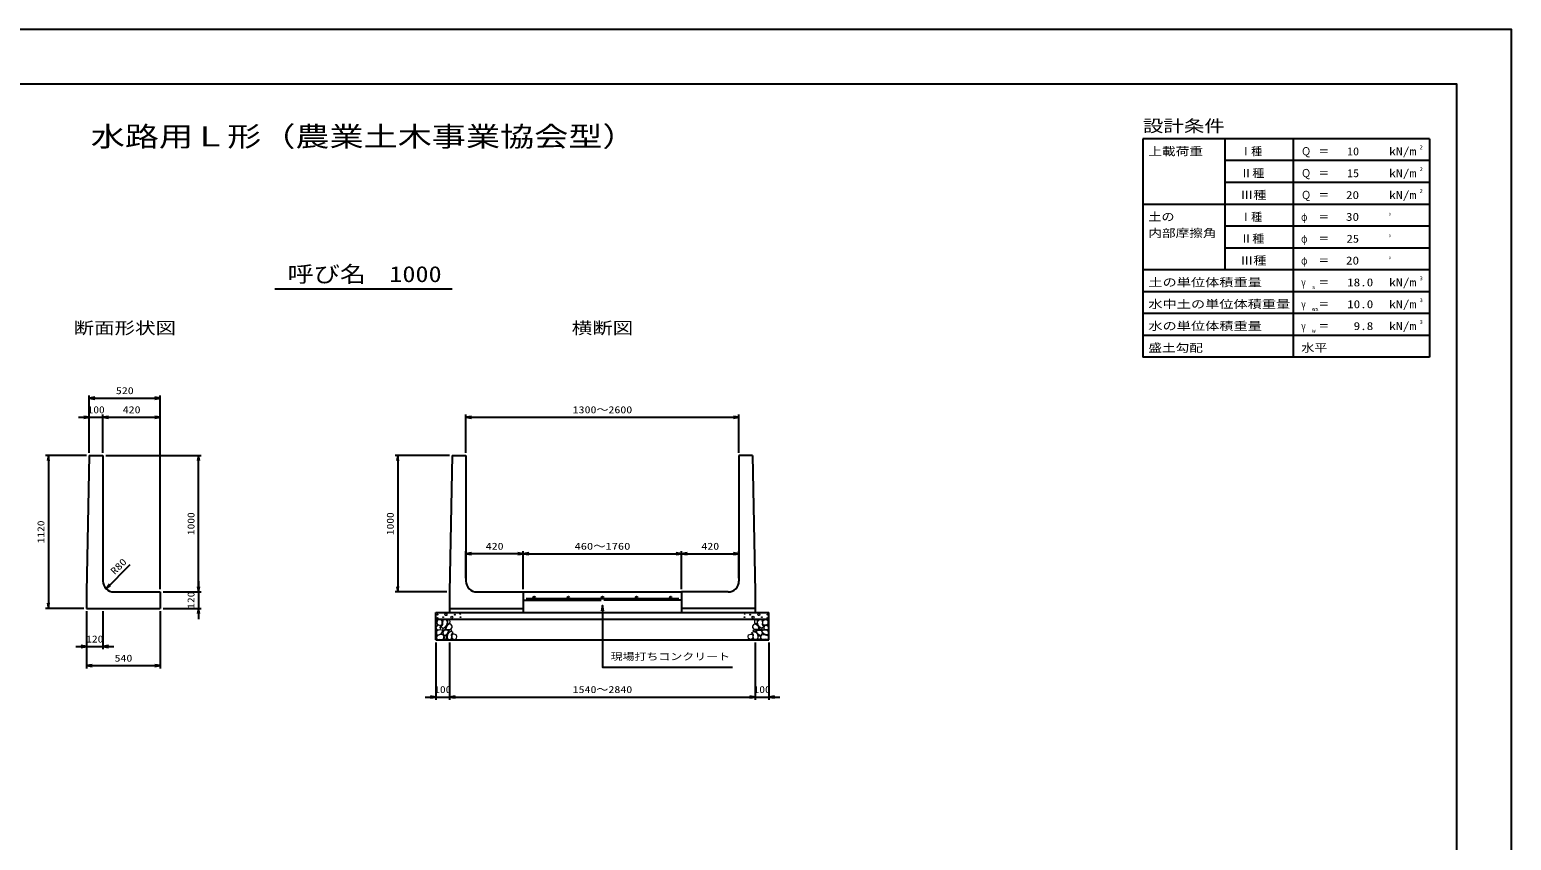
# Model space of a CAD drawing. Units: millimetres at full size. Extents: x 0 to 16820, y 0 to 11880.
# Drawn here: x 5963 to 16820, y 5940 to 11880 of the extents above; entities that cross this region are included whole.
import ezdxf
from ezdxf.enums import TextEntityAlignment as Align

# ---------------------------------------------------------------- set-up
doc = ezdxf.new("R2010")
doc.units = ezdxf.units.MM
for name, color, linetype, lineweight in [('0_2', 7, 'Continuous', 25), ('D-DCR-HCHn', 4, 'Continuous', 9), ('D-STR-DIM', 7, 'Continuous', 25), ('D-STR-STRn', 1, 'Continuous', 25), ('D-STR-TXT', 7, 'Continuous', 25), ('D-TTL', 2, 'Continuous', 25), ('D-TTL-FRAM', 2, 'Continuous', 25), ('D-TTL-LINE', 7, 'Continuous', 25), ('D-TTL-TXT', 7, 'Continuous', 25)]:
    doc.layers.add(name, color=color, linetype=linetype, lineweight=lineweight)
doc.styles.add('ＭＳ ゴシック', font='')
doc.styles.get('ＭＳ ゴシック').set_extended_font_data('MS Gothic')

# ---------------------------------------------------------------- blocks, each defined once
blk = doc.blocks.new('open_arrow')
at = {"color": 0, "linetype": 'Continuous', "lineweight": -2}
blk.add_lwpolyline([(7.5, 1.25), (0, 0), (7.5, -1.25)], dxfattribs=at)

msp = doc.modelspace()

# ---------------------------------------------------------------- linework, layer by layer
at = {"layer": '0_2'}
for p, q in [((6400, 8780), (6400, 9200)), ((6400, 9180), (6920, 9180)), ((6920, 7780), (6920, 9200)), ((6320, 9040), (6580, 9040)), ((6400, 8780), (6400, 9060)), ((6500, 8780), (6500, 9060)), ((6500, 8780), (6500, 9060)), ((6500, 9040), (6920, 9040)), ((6920, 7780), (6920, 9060)), ((9160, 8780), (9160, 9060)), ((9160, 9040), (11160, 9040)), ((11160, 8780), (11160, 9060)), ((6380, 8760), (6080, 8760)), ((6100, 8760), (6100, 7640)), ((6520, 8760), (7220, 8760)), ((7200, 7760), (7200, 8760)), ((9040, 8760), (8640, 8760)), ((8660, 8760), (8660, 7760)), ((9160, 7860), (9160, 8060)), ((9580, 8040), (9160, 8040)), ((9580, 7780), (9580, 8060)), ((9580, 7780), (9580, 8060)), ((9580, 8040), (10740, 8040)), ((10740, 7780), (10740, 8060)), ((10740, 7780), (10740, 8060)), ((10740, 8040), (11160, 8040)), ((11160, 7860), (11160, 8060)), ((7200, 7840), (7200, 7560)), ((6940, 7760), (7220, 7760)), ((6940, 7760), (7220, 7760)), ((9020, 7760), (8640, 7760)), ((9600, 7713), (10720, 7713)), ((6360, 7640), (6080, 7640)), ((6380, 7620), (6380, 7340)), ((6380, 7620), (6380, 7200)), ((6500, 7620), (6500, 7340)), ((6920, 7620), (6920, 7200)), ((6940, 7640), (7220, 7640)), ((9580, 7700), (10150, 7700)), ((10740, 7700), (10170, 7700)), ((8940, 7390), (8940, 6970)), ((9040, 7390), (9040, 6970)), ((9040, 7390), (9040, 6970)), ((11280, 7390), (11280, 6970)), ((11280, 7390), (11280, 6970)), ((11380, 7390), (11380, 6970)), ((6300, 7360), (6580, 7360)), ((6380, 7220), (6920, 7220)), ((8860, 6990), (9120, 6990)), ((9040, 6990), (11280, 6990)), ((11200, 6990), (11460, 6990))]:
    msp.add_line(p, q, dxfattribs=at)
for centre in [(9660, 7719.5), (9910, 7719.5), (10160, 7719.5), (10410, 7719.5), (10660, 7719.5)]:
    msp.add_circle(centre, 6.5, dxfattribs=at)
at = {"layer": 'D-DCR-HCHn'}
for points in [[(8945.46, 7510.356), (8940.26, 7494.753), (8947.194, 7484.352), (8964.53, 7482.618), (8976.366, 7487.699), (8971.464, 7499.954), (8974.932, 7506.889), (8967.997, 7513.823), (8957.596, 7517.29)], [(8978.399, 7553.696), (8962.796, 7557.163), (8948.928, 7550.228), (8947.194, 7534.626), (8950.661, 7522.491), (8967.997, 7517.29), (8980.132, 7517.29), (8985.333, 7525.958), (8985.333, 7545.028)], [(8992.267, 7555.429), (8987.067, 7539.827), (8988.8, 7522.491), (8976.665, 7503.421), (8992.267, 7494.753), (9009.603, 7503.421), (9020.005, 7517.29), (9023.472, 7539.827), (9020.005, 7551.962), (9009.603, 7557.163)], [(8995.735, 7494.753), (8987.067, 7487.819), (8990.534, 7482.618), (9002.669, 7482.618), (9007.87, 7484.352), (9011.337, 7491.286), (9006.136, 7496.487)], [(9021.739, 7513.823), (9013.071, 7493.02), (9020.005, 7484.352), (9040.808, 7484.352), (9049.476, 7487.819), (9058.144, 7499.954), (9058.144, 7510.356), (9049.476, 7524.224), (9039.074, 7525.958)], [(9025.206, 7551.962), (9025.206, 7531.159), (9033.874, 7525.958), (9042.542, 7531.159), (9044.275, 7543.294), (9042.542, 7553.696), (9030.407, 7557.163)], [(11298.261, 7513.823), (11306.929, 7493.02), (11299.995, 7484.352), (11279.192, 7484.352), (11270.524, 7487.819), (11261.856, 7499.954), (11261.856, 7510.356), (11270.524, 7524.224), (11280.926, 7525.958)], [(11294.794, 7551.962), (11294.794, 7531.159), (11286.126, 7525.958), (11277.458, 7531.159), (11275.725, 7543.294), (11277.458, 7553.696), (11289.593, 7557.163)], [(11327.733, 7555.429), (11332.933, 7539.827), (11331.2, 7522.491), (11343.335, 7503.421), (11327.733, 7494.753), (11310.397, 7503.421), (11299.995, 7517.29), (11296.528, 7539.827), (11299.995, 7551.962), (11310.397, 7557.163)], [(11324.265, 7494.753), (11332.933, 7487.819), (11329.466, 7482.618), (11317.331, 7482.618), (11312.13, 7484.352), (11308.663, 7491.286), (11313.864, 7496.487)], [(11341.601, 7553.696), (11357.204, 7557.163), (11371.072, 7550.228), (11372.806, 7534.626), (11369.339, 7522.491), (11352.003, 7517.29), (11339.868, 7517.29), (11334.667, 7525.958), (11334.667, 7545.028)], [(11374.54, 7510.356), (11379.74, 7494.753), (11372.806, 7484.352), (11355.47, 7482.618), (11343.634, 7487.699), (11348.536, 7499.954), (11345.068, 7506.889), (11352.003, 7513.823), (11362.404, 7517.29)], [(8978.366, 7452.757), (8991.208, 7472.019), (8989.603, 7476.834), (8971.946, 7481.65), (8955.894, 7480.045), (8944.658, 7470.414), (8943.052, 7459.177), (8944.658, 7447.941), (8957.499, 7444.731)], [(8984.787, 7412.627), (8996.023, 7417.443), (8999.234, 7433.494), (8992.813, 7444.731), (8981.577, 7447.941), (8967.13, 7446.336), (8951.078, 7439.915), (8943.052, 7430.284), (8943.052, 7419.048), (8947.868, 7412.627), (8967.13, 7414.232)], [(9023.311, 7452.757), (9031.337, 7472.019), (9024.916, 7480.045), (9005.654, 7480.045), (8997.628, 7476.834), (8989.603, 7465.598), (8989.603, 7455.967), (8997.628, 7443.125), (9007.259, 7441.52)], [(9020.101, 7417.443), (9020.101, 7436.705), (9012.075, 7441.52), (9004.049, 7436.705), (9002.444, 7425.469), (9004.049, 7415.837), (9015.285, 7412.627)], [(9050.599, 7414.232), (9055.415, 7428.679), (9053.81, 7444.731), (9065.046, 7462.388), (9050.599, 7470.414), (9034.548, 7462.388), (9024.916, 7449.546), (9021.706, 7428.679), (9024.916, 7417.443), (9034.548, 7412.627)], [(9047.389, 7470.414), (9055.415, 7476.834), (9052.204, 7481.65), (9040.968, 7481.65), (9036.153, 7480.045), (9032.942, 7473.624), (9037.758, 7468.808)], [(9063.441, 7415.837), (9077.887, 7412.627), (9090.729, 7419.048), (9092.334, 7433.494), (9089.124, 7444.731), (9073.072, 7449.546), (9061.836, 7449.546), (9057.02, 7441.52), (9057.02, 7423.863)], [(11256.559, 7415.837), (11242.113, 7412.627), (11229.271, 7419.048), (11227.666, 7433.494), (11230.876, 7444.731), (11246.928, 7449.546), (11258.164, 7449.546), (11262.98, 7441.52), (11262.98, 7423.863)], [(11269.401, 7414.232), (11264.585, 7428.679), (11266.19, 7444.731), (11254.954, 7462.388), (11269.401, 7470.414), (11285.452, 7462.388), (11295.084, 7449.546), (11298.294, 7428.679), (11295.084, 7417.443), (11285.452, 7412.627)], [(11272.611, 7470.414), (11264.585, 7476.834), (11267.796, 7481.65), (11279.032, 7481.65), (11283.847, 7480.045), (11287.058, 7473.624), (11282.242, 7468.808)], [(11296.689, 7452.757), (11288.663, 7472.019), (11295.084, 7480.045), (11314.346, 7480.045), (11322.372, 7476.834), (11330.397, 7465.598), (11330.397, 7455.967), (11322.372, 7443.125), (11312.741, 7441.52)], [(11299.899, 7417.443), (11299.899, 7436.705), (11307.925, 7441.52), (11315.951, 7436.705), (11317.556, 7425.469), (11315.951, 7415.837), (11304.715, 7412.627)], [(11335.213, 7412.627), (11323.977, 7417.443), (11320.766, 7433.494), (11327.187, 7444.731), (11338.423, 7447.941), (11352.87, 7446.336), (11368.922, 7439.915), (11376.948, 7430.284), (11376.948, 7419.048), (11372.132, 7412.627), (11352.87, 7414.232)], [(11341.634, 7452.757), (11328.792, 7472.019), (11330.397, 7476.834), (11348.054, 7481.65), (11364.106, 7480.045), (11375.342, 7470.414), (11376.948, 7459.177), (11375.342, 7447.941), (11362.501, 7444.731)]]:
    msp.add_lwpolyline(points, close=True, dxfattribs=at)
for centre, radius in [((9013.336, 7593.955), 7.5), ((9118.131, 7600.006), 3), ((11201.869, 7600.006), 3), ((11306.664, 7593.955), 7.5), ((8950.727, 7593.955), 3), ((8951.869, 7568.91), 3), ((8992.292, 7575.752), 3), ((9056.664, 7574.961), 7.5), ((9077.708, 7593.164), 3), ((9119.273, 7574.961), 3), ((11200.727, 7574.961), 3), ((11242.292, 7593.164), 3), ((11263.336, 7574.961), 7.5), ((11327.708, 7575.752), 3), ((11368.131, 7568.91), 3), ((11369.273, 7593.955), 3)]:
    msp.add_circle(centre, radius, dxfattribs=at)
at = {"layer": 'D-STR-DIM'}
msp.add_line((6523.431, 7783.431), (6700.208, 7960.208), dxfattribs=at)
at = {"layer": 'D-STR-STRn'}
for p, q in [((6400, 8760), (6380, 7760)), ((6400, 8760), (6500, 8760)), ((6500, 8760), (6500, 7840)), ((9060, 8760), (9040, 7760)), ((9060, 8760), (9160, 8760)), ((9160, 8760), (9160, 7840)), ((11160, 8760), (11160, 7840)), ((11260, 8760), (11160, 8760)), ((11260, 8760), (11280, 7760)), ((6380, 7760), (6380, 7640)), ((6580, 7760), (6920, 7760)), ((6920, 7760), (6920, 7640)), ((9040, 7760), (9040, 7640)), ((9240, 7760), (9580, 7760)), ((9580, 7760), (9580, 7610)), ((9580, 7760), (10740, 7760)), ((10740, 7760), (10740, 7610)), ((11080, 7760), (10740, 7760)), ((11280, 7760), (11280, 7640)), ((6380, 7640), (6920, 7640)), ((8940, 7410), (8940, 7610)), ((8940, 7610), (11380, 7610)), ((9040, 7640), (9580, 7640)), ((9040, 7640), (9040, 7610)), ((11280, 7640), (10740, 7640)), ((11280, 7640), (11280, 7610)), ((11380, 7410), (11380, 7610)), ((8940, 7560), (11380, 7560)), ((8940, 7410), (11380, 7410))]:
    msp.add_line(p, q, dxfattribs=at)
for centre, start, end in [((6580, 7840), 180, 270), ((9240, 7840), 180, 270), ((11080, 7840), 270, 0)]:
    msp.add_arc(centre, 80, start, end, dxfattribs=at)
at = {"layer": 'D-STR-TXT'}
msp.add_lwpolyline([(10160, 7660), (10160, 7210), (10200, 7210), (11112.234, 7210)], dxfattribs=at)
at = {"layer": 'D-TTL'}
for points in [[(0, 0), (16820, 0), (16820, 11880), (0, 11880)], [(400, 400), (16420, 400), (16420, 11480), (400, 11480)]]:
    msp.add_lwpolyline(points, close=True, dxfattribs=at)
at = {"layer": 'D-TTL-FRAM'}
for p, q in [((16220, 11080), (14120, 11080)), ((14120, 11080), (14120, 9480)), ((16220, 11080), (16220, 9480)), ((16220, 9480), (14120, 9480))]:
    msp.add_line(p, q, dxfattribs=at)
at = {"layer": 'D-TTL-LINE'}
for p, q in [((14720, 11080), (14720, 10120)), ((15220, 11080), (15220, 9480)), ((16220, 10920), (14720, 10920)), ((16220, 10760), (14720, 10760)), ((16220, 10600), (14120, 10600)), ((16220, 10440), (14720, 10440)), ((16220, 10280), (14720, 10280)), ((16220, 10120), (14120, 10120)), ((16220, 9960), (14120, 9960)), ((16220, 9800), (14120, 9800)), ((16220, 9640), (14120, 9640))]:
    msp.add_line(p, q, dxfattribs=at)
at = {"layer": 'D-TTL-TXT'}
msp.add_line((7760, 9980), (9060, 9980), dxfattribs=at)

# ---------------------------------------------------------------- block references
at = {"layer": '0_2', "xscale": 5.33, "yscale": 5.33}
for p in [(6400, 9180), (6500, 9040), (6500, 9040), (9160, 9040), (9160, 8040), (9580, 8040), (10740, 8040), (6500, 7360), (6380, 7220), (9040, 6990), (9040, 6990), (11380, 6990)]:
    msp.add_blockref('open_arrow', p, dxfattribs=at)
for p, rotation in [((6920, 9180), 180), ((6400, 9040), 180), ((6920, 9040), 180), ((11160, 9040), 180), ((6100, 8760), 270), ((7200, 8760), 270), ((8660, 8760), 270), ((9580, 8040), 180), ((10740, 8040), 180), ((11160, 8040), 180), ((7200, 7760), 90), ((7200, 7760), 90), ((8660, 7760), 90), ((6100, 7640), 90), ((7200, 7640), 270), ((6380, 7360), 180), ((6920, 7220), 180), ((8940, 6990), 180), ((11280, 6990), 180), ((11280, 6990), 180)]:
    msp.add_blockref('open_arrow', p, dxfattribs=dict(at, rotation=rotation))
at = {"layer": 'D-STR-DIM', "xscale": 5.33, "yscale": 5.33, "rotation": 45}
msp.add_blockref('open_arrow', (6523.431, 7783.431), dxfattribs=at)
at = {"layer": 'D-STR-TXT', "xscale": 5.33, "yscale": 5.33, "rotation": 270}
msp.add_blockref('open_arrow', (10160, 7660), dxfattribs=at)

# ---------------------------------------------------------------- texts
at = {"layer": '0_2', "style": 'ＭＳ ゴシック'}
for s, width, p in [('520', 1.25, (6660, 9235)), ('100', 1.2, (6450, 9095)), ('420', 1.25, (6710, 9095)), ('1300～2600', 1.25, (10160, 9095)), ('420', 1.25, (9370, 8095)), ('460～1760', 1.3, (10160, 8095)), ('420', 1.25, (10950, 8095)), ('120', 1.2, (6440, 7415)), ('540', 1.25, (6650, 7275)), ('100', 1.2, (8990, 7045)), ('1540～2840', 1.25, (10160, 7045)), ('100', 1.2, (11330, 7045))]:
    msp.add_text(s, height=51.32, dxfattribs=dict(at, width=width)).set_placement(p, align=Align.MIDDLE_CENTER)
at = {"layer": '0_2', "style": 'ＭＳ ゴシック', "width": 1.2}
for s, p in [('1120', (6045, 8200)), ('1000', (7145, 8260)), ('1000', (8605, 8260)), ('120', (7145, 7700))]:
    msp.add_text(s, height=51.32, rotation=90, dxfattribs=at).set_placement(p, align=Align.MIDDLE_CENTER)
at = {"layer": 'D-STR-DIM', "style": 'ＭＳ ゴシック', "width": 1.25}
msp.add_text('R80', height=51.32, rotation=45, dxfattribs=at).set_placement((6689.651, 7964.736), align=Align.BOTTOM_RIGHT)
at = {"layer": 'D-STR-TXT', "style": 'ＭＳ ゴシック', "width": 1.25}
msp.add_text('現場打ちコンクリート', height=51.32, dxfattribs=at).set_placement((10220, 7312.081), align=Align.TOP_LEFT)
at = {"layer": 'D-TTL-TXT', "style": 'ＭＳ ゴシック'}
for s, height, width, p in [('水路用Ｌ形（農業土木事業協会型）', 146.6, 1.25, (8410, 10980)), ('呼び名', 117.3, 1.2, (8140, 9995)), ('1000', 117.3, 1.2, (8790, 9995)), ('断面形状図', 87.98, 1.25, (6660, 9624)), ('横断図', 87.98, 1.25, (10160, 9624))]:
    msp.add_text(s, height=height, dxfattribs=dict(at, width=width)).set_placement(p, align=Align.BOTTOM_CENTER)
for s, height, width, p in [('設計条件', 87.98, 1.25, (14120, 11104)), ('上載荷重', 58.65, 1.25, (14160, 10941.333)), ('Ｑ', 58.65, 0.9, (15280, 10941.333)), ('＝', 58.65, 0.95, (15408, 10941.333)), ('kN/m', 58.65, 1.25, (15924, 10941.333)), ('2', 29.33, 1.15, (16148, 10994.667)), ('Ⅱ種', 58.65, 1.1, (14833.333, 10781.333)), ('Ｑ', 58.65, 0.9, (15280, 10781.333)), ('kN/m', 58.65, 1.25, (15924, 10781.333)), ('2', 29.33, 1.15, (16148, 10834.667)), ('＝', 58.65, 0.95, (15408, 10781.333)), ('Ⅲ種', 58.65, 1.2, (14833.333, 10621.333)), ('Ｑ', 58.65, 0.9, (15280, 10621.333)), ('＝', 58.65, 0.95, (15408, 10621.333)), ('kN/m', 58.65, 1.25, (15924, 10621.333)), ('2', 29.33, 1.15, (16148, 10674.667)), ('土の', 58.65, 1.2, (14160, 10461.333)), ('φ', 58.65, 0.75, (15280, 10461.333)), ('°', 58.65, 0.3, (15924, 10461.333)), ('内部摩擦角', 58.65, 1.25, (14160, 10341.333)), ('＝', 58.65, 0.95, (15408, 10461.333)), ('Ⅱ種', 58.65, 1.1, (14833.333, 10301.333)), ('φ', 58.65, 0.75, (15280, 10301.333)), ('＝', 58.65, 0.95, (15408, 10301.333)), ('°', 58.65, 0.3, (15924, 10301.333)), ('Ⅲ種', 58.65, 1.2, (14833.333, 10141.333)), ('φ', 58.65, 0.75, (15280, 10141.333)), ('°', 58.65, 0.3, (15924, 10141.333)), ('＝', 58.65, 0.95, (15408, 10141.333)), ('土の単位体積重量', 58.65, 1.3, (14160, 9981.333)), ('γ', 58.65, 0.75, (15280, 9981.333)), ('s', 29.33, 1.15, (15360, 9970.667)), ('＝', 58.65, 0.95, (15408, 9981.333)), ('kN/m', 58.65, 1.25, (15924, 9981.333)), ('3', 29.33, 1.15, (16148, 10034.667)), ('水中土の単位体積重量', 58.65, 1.3, (14160, 9821.333)), ('γ', 58.65, 0.75, (15280, 9821.333)), ('＝', 58.65, 0.95, (15408, 9821.333)), ('kN/m', 58.65, 1.25, (15924, 9821.333)), ('3', 29.33, 1.15, (16148, 9874.667)), ('ws', 29.33, 1.2, (15360, 9810.667)), ('水の単位体積重量', 58.65, 1.3, (14160, 9661.333)), ('γ', 58.65, 0.75, (15280, 9661.333)), ('w', 29.33, 1.25, (15360, 9650.667)), ('＝', 58.65, 0.95, (15408, 9661.333)), ('kN/m', 58.65, 1.25, (15924, 9661.333)), ('3', 29.33, 1.15, (16148, 9714.667)), ('盛土勾配', 58.65, 1.25, (14160, 9501.333)), ('水平', 58.65, 1.2, (15280, 9501.333))]:
    msp.add_text(s, height=height, dxfattribs=dict(at, width=width)).set_placement(p, align=Align.BOTTOM_LEFT)
for p in [(14833.333, 10941.333), (14833.333, 10461.333)]:
    msp.add_text('Ⅰ種', height=58.65, dxfattribs=at).set_placement(p, align=Align.BOTTOM_LEFT)
for s, width, p in [('10', 1.1, (15704, 10941.333)), ('15', 1.1, (15704, 10781.333)), ('20', 1.2, (15704, 10621.333)), ('30', 1.2, (15704, 10461.333)), ('25', 1.15, (15704, 10301.333)), ('20', 1.2, (15704, 10141.333)), ('18.0', 1.2, (15808, 9981.333)), ('10.0', 1.2, (15808, 9821.333)), ('9.8', 1.2, (15808, 9661.333))]:
    msp.add_text(s, height=58.65, dxfattribs=dict(at, width=width)).set_placement(p, align=Align.BOTTOM_RIGHT)

doc.saveas('drawing.dxf')
